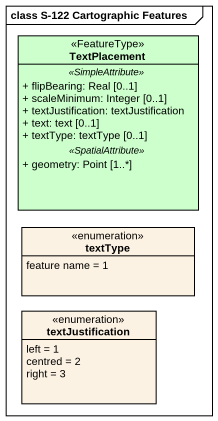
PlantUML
@startuml
mainframe class S-122 Cartographic Features
hide circle
hide empty members
skinparam classAttributeIconSize 0
class TextPlacement <<FeatureType>> #CCFFCC {
  .. <<SimpleAttribute>> ..
  + flipBearing: Real [0..1]
  + scaleMinimum: Integer [0..1]
  + textJustification: textJustification
  + text: text [0..1]
  + textType: textType [0..1]
  .. <<SpatialAttribute>> ..
  + geometry: Point [1..*]
}
enum textType #FCF2E3 {
  feature name = 1
}
enum textJustification #FCF2E3 {
  left = 1
  centred = 2
  right = 3
}
@enduml
